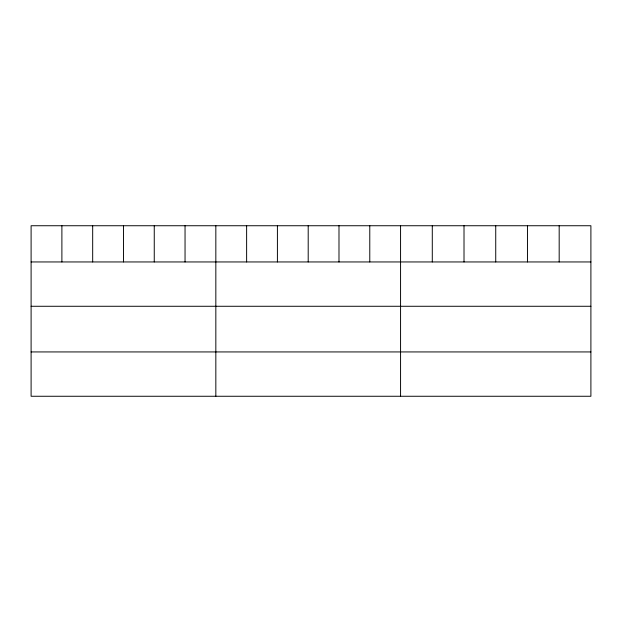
<?xml version="1.0" encoding="UTF-8"?>
<svg xmlns="http://www.w3.org/2000/svg" width="622" height="622" viewBox="0 0 622 622"><rect width="100%" height="100%" fill="white"/><g stroke="black" fill="none" stroke-linecap="round" stroke-linejoin="round"><path stroke-width="0.93" d="M590.9 261.948L590.9 396.261L31.1 396.261L31.1 225.739L590.9 225.739L590.9 261.948L31.1 261.948M31.1 306.273L590.9 306.273M31.1 351.935L590.9 351.935M559.178 225.739L559.178 261.948M527.456 225.739L527.456 261.948M495.734 225.739L495.734 261.948M464.012 225.739L464.012 261.948M432.29 225.739L432.29 261.948M400.568 225.739L400.568 396.261M369.779 225.739L369.779 261.948M338.99 225.739L338.99 261.948M308.201 225.739L308.201 261.948M277.412 225.739L277.412 261.948M246.623 225.739L246.623 261.948M215.834 225.739L215.834 396.261M185.045 225.739L185.045 261.948M154.256 225.739L154.256 261.948M123.467 225.739L123.467 261.948M92.678 225.739L92.678 261.948M61.889 225.739L61.889 261.948"/></g></svg>
